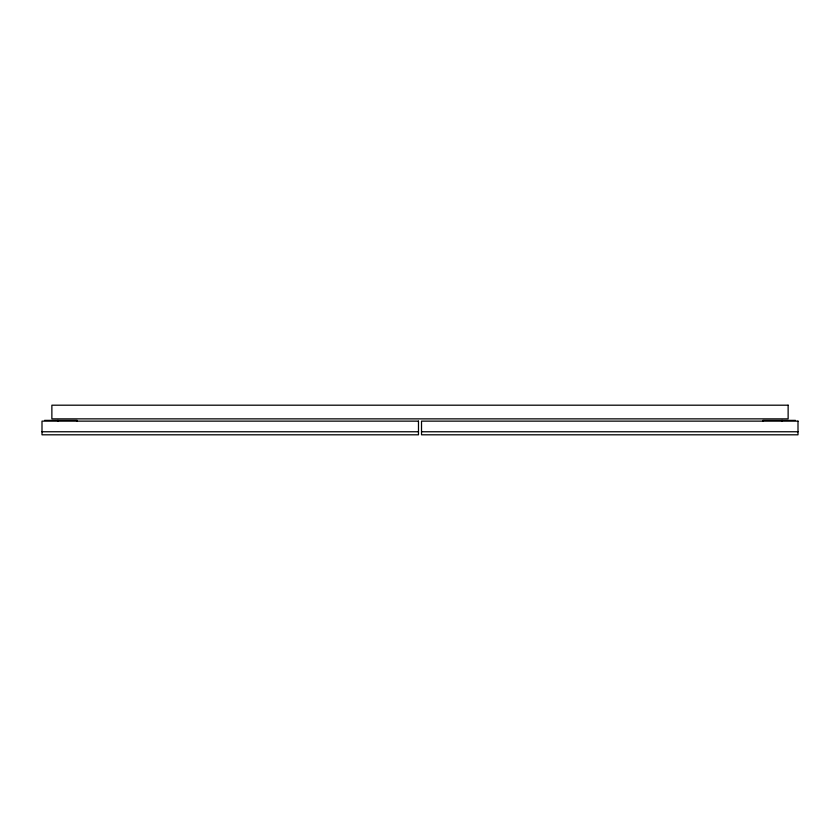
<?xml version="1.0" encoding="UTF-8"?>
<svg xmlns="http://www.w3.org/2000/svg" width="840" height="840" viewBox="0 0 840 840"><rect width="100%" height="100%" fill="white"/><g stroke="black" fill="none" stroke-linecap="round" stroke-linejoin="round"><path stroke-width="1.26" d="M44.51 420.378L77.154 420.378L77.154 421.134M795.49 420.378L762.846 420.378L762.846 421.134M42 431.76L418.478 431.76M421.522 431.76L798 431.76M782.061 420.378L782.061 421.134M57.939 420.378L57.939 421.134M788.13 405.195L51.87 405.195L51.87 418.866L788.13 418.866L788.13 405.195M418.478 421.134L42 421.134L42 434.805L418.478 434.805L418.478 421.134M798 421.134L421.522 421.134L421.522 434.805L798 434.805L798 421.134"/></g></svg>
